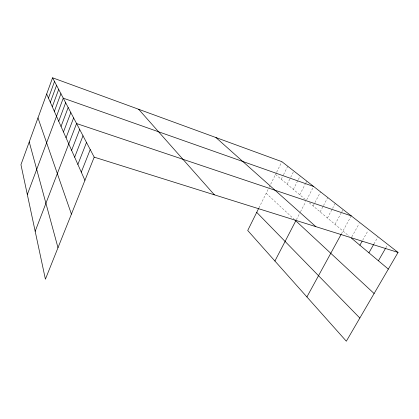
<?xml version="1.0" encoding="UTF-8"?>
<svg xmlns="http://www.w3.org/2000/svg" width="419" height="419" viewBox="0 0 419 419"><rect width="100%" height="100%" fill="white"/><g stroke="black" fill="none" stroke-linecap="round" stroke-linejoin="round"><path stroke-width="0.31" stroke-dasharray="2.1 1.57" d="M258.932 207.903L268.789 188.031M269.082 187.45L276.393 172.712M276.681 172.13L281.877 161.666M281.249 179.253L283.228 175.299M283.511 174.733L287.753 166.254M287.183 184.229L290.372 177.913M290.66 177.337L293.85 171.02M293.342 189.398L300.182 175.97M299.747 194.772L305.598 183.391M305.891 182.82L306.771 181.113M296.38 219.687L300.193 212.339M300.486 211.773L305.818 201.508M306.713 199.784L313.323 187.047M313.14 206.007L314.617 203.184M314.915 202.618L320.545 191.876M320.137 211.883L323.18 206.132M323.489 205.556L327.747 197.506M327.428 217.995L332.246 208.992M332.545 208.432L335.252 203.367M335.027 224.369L341.532 212.344M341.841 211.773L343.077 209.479M341.422 233.823L351.242 215.858M351.86 236.819L359.141 223.667M362.707 240.166L368.06 230.612M373.942 243.968L377.708 237.332M385.852 247.802L387.151 245.544M275.529 174.456L305.456 199.564M309.295 202.786L349.284 236.332M266.17 193.311L293.97 219.121"/><path stroke-width="0.63" d="M52.579 77.793L20.95 164.698L45.404 279.195L94.196 157.141L52.579 77.793L281.877 161.666L398.05 252.427L346.335 341.207L247.718 230.492L258.654 208.458M48.457 98.083L54.522 81.49M50.327 102.309L56.555 85.366M52.291 106.74L58.681 89.425M54.35 111.386L60.917 93.688M27.324 194.542L63.264 98.161L313.622 186.471M58.718 121.238L65.657 102.728M61.038 126.465L68.177 107.526M63.473 131.964L70.827 112.58M66.045 137.762L73.624 117.912M35.17 231.278L76.572 123.537L351.242 215.858M71.618 150.342L79.694 129.487M74.655 157.188L82.999 135.787M77.871 164.442L86.503 142.47M81.286 172.151L90.232 149.578M274.916 261.032L295.793 220.818M306.907 296.945L341.113 234.383M359.879 245.22L362.079 241.286M368.93 252.814L373.628 244.518M378.404 260.765L385.527 248.362M94.196 157.141L398.05 252.427M351.227 237.966L388.34 269.098M215.942 137.547L315.868 226.658M294.882 219.97L374.109 293.53M256.716 212.36L359.832 318.042M138.658 109.28L214.387 194.83M46.666 94.045L84.921 180.348M37.977 117.917L71.419 214.119M29.236 141.931L57.99 247.708"/></g></svg>
